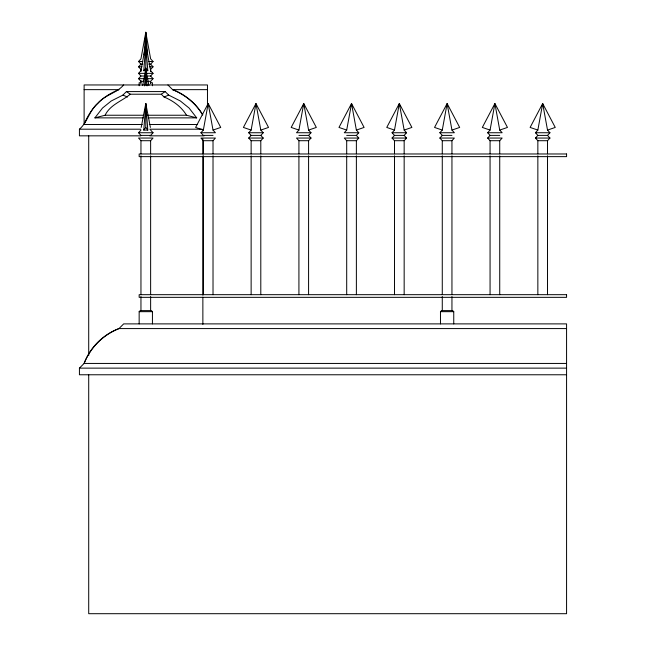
<?xml version="1.0" encoding="UTF-8"?>
<svg xmlns="http://www.w3.org/2000/svg" width="646" height="646" viewBox="0 0 646 646"><rect width="100%" height="100%" fill="white"/><g stroke="black" fill="none" stroke-linecap="round" stroke-linejoin="round"><path stroke-width="0.97" d="M144.09 54.918L145.794 32.3L150.631 58.851L153.045 61.499L150.631 64.156L148.742 64.156M143.792 76.01L140.957 76.01L138.543 73.353L140.957 70.705L145.794 44.154L147.797 70.705L143.792 70.705L145.794 44.154L150.631 70.705L153.045 73.353L150.631 76.01L147.797 76.01M144.534 85.886L145.794 69.17L148.919 85.417M141.191 127.432L145.794 103.538L147.797 130.088L143.792 130.088L145.794 103.538L150.389 127.432M203.345 130.088L208.182 103.538L220.738 127.432L213.019 130.088L208.182 103.538L195.617 127.432L203.345 130.088L200.93 132.737L203.345 135.394L213.019 135.394M251.132 130.088L255.969 103.538L268.526 127.432L260.798 130.088L255.969 103.538L243.405 127.432L251.132 130.088L248.71 132.737L251.132 135.394L260.798 135.394L263.221 132.737L260.798 130.088M298.92 130.088L303.749 103.538L316.314 127.432L308.586 130.088L303.749 103.538L291.193 127.432L298.92 130.088L296.498 132.737L311.009 132.737L308.586 130.088M346.7 130.088L351.537 103.538L364.102 127.432L356.374 130.088L351.537 103.538L338.98 127.432L346.7 130.088L344.286 132.737L358.788 132.737L356.374 130.088M394.488 130.088L399.325 103.538L411.89 127.432L404.162 130.088L399.325 103.538L386.76 127.432L394.488 130.088L392.074 132.737L394.488 135.394L404.162 135.394L406.576 132.737L404.162 130.088M442.276 130.088L447.113 103.538L459.677 127.432L451.95 130.088L447.113 103.538L434.548 127.432L442.276 130.088L439.861 132.737L442.276 135.394L451.95 135.394M490.064 130.088L494.901 103.538L507.457 127.432L499.729 130.088L494.901 103.538L482.336 127.432L490.064 130.088L487.649 132.737L490.064 135.394L499.729 135.394M537.852 130.088L542.68 103.538L555.245 127.432L547.517 130.088L542.68 103.538L530.124 127.432L537.852 130.088L535.429 132.737L537.852 135.394L547.517 135.394L549.94 132.737L547.517 130.088M147.425 53.933L145.794 32.3L140.957 58.851L138.543 61.499L140.957 64.156L142.847 64.156M142.669 85.417L145.794 69.17L147.054 85.886M140.788 135.838L79.426 135.838L79.426 129.2C87.686 122.183 89.334 110.426 97.788 103.32C104.894 94.857 116.651 93.218 123.669 84.957M143.275 117.871L94.897 117.871L102.512 108.044L111.274 100.962L122.918 95.091L126.422 91.587L165.166 91.587L168.671 95.091L180.307 100.962L189.076 108.044L196.691 117.871L148.314 117.871M94.897 117.871L105.08 115.238C110.24 104.612 121.957 101.164 130.29 94.219L161.29 94.219L165.166 91.587M143.792 70.705L145.794 68.048L145.794 32.3M143.792 130.088L145.794 127.432L145.794 103.538M140.957 71.488L140.957 69.469L138.543 66.813L140.957 64.156M143.792 81.323L140.957 81.323L138.543 78.667L140.957 76.01M150.631 64.156L153.045 66.813L150.631 69.469L150.631 71.488M150.631 76.01L153.045 78.667L150.631 81.323L147.797 81.323M150.631 130.088L153.045 132.737L150.631 135.394L140.957 135.394L138.543 132.737L140.957 130.088M150.631 153.788L150.631 140.707L153.045 138.05L138.543 138.05L140.957 140.707L140.957 153.788M213.019 153.788L213.019 140.707L215.433 138.05L200.93 138.05L203.345 140.707L203.345 153.788M251.132 153.788L251.132 140.707L248.71 138.05L251.132 135.394M260.798 153.788L260.798 140.707L263.221 138.05L260.798 135.394M298.92 135.394L308.586 135.394L311.009 132.737M308.586 153.788L308.586 140.707L311.009 138.05L308.586 135.394M346.7 135.394L356.374 135.394L358.788 132.737M356.374 153.788L356.374 140.707L358.788 138.05L356.374 135.394M394.488 153.788L394.488 140.707L392.074 138.05L394.488 135.394M404.162 153.788L404.162 140.707L406.576 138.05L404.162 135.394M442.276 153.772L442.276 140.707L439.861 138.05L442.276 135.394M451.95 153.772L451.95 140.707L454.364 138.05L439.861 138.05M490.064 153.788L490.064 140.707L487.649 138.05L490.064 135.394M499.729 153.788L499.729 140.707L502.152 138.05L487.649 138.05M537.852 153.788L537.852 140.707L535.429 138.05L537.852 135.394M547.517 153.788L547.517 140.707L549.94 138.05L547.517 135.394M566.574 374.769L79.426 374.769L79.426 368.131L84.117 363.44A59.876 59.876 0 0 1 118.977 328.58L123.669 323.888L566.574 323.888L566.574 613.7L88.712 613.7L88.712 374.769M139.156 323.888L139.156 311.671L140.214 310.613L151.366 310.613L152.432 311.671L152.432 323.888M440.475 323.888L440.475 311.671L441.533 310.613L452.685 310.613L453.75 311.671L453.75 323.888M161.29 94.219L164.092 97.021L168.671 95.091M138.543 61.499L142.79 61.499M148.798 61.499L153.045 61.499M138.543 66.813L141.942 66.813M149.646 66.813L153.045 66.813M138.543 73.353L144.793 73.353M146.795 73.353L153.045 73.353M138.543 78.667L144.793 78.667M146.795 78.667L153.045 78.667M141.054 82.745L139.156 82.745L139.156 85.765M150.534 82.745L152.432 82.745L152.432 85.765M84.117 89.649L118.977 89.649A59.876 59.876 0 0 0 84.117 124.508L84.117 84.957L207.471 84.957L207.471 106.283M207.471 89.649L172.611 89.649L167.92 84.957M105.08 115.238L143.283 115.238M147.304 115.238L186.508 115.238L196.691 117.871M84.117 124.508L142.281 124.508M149.299 124.508L197.442 124.508M79.426 129.2L140.763 129.2M149.815 129.2L202.109 129.2M138.543 132.737L153.045 132.737M200.93 132.737L215.433 132.737L213.019 130.088M248.71 132.737L263.221 132.737M392.074 132.737L406.576 132.737M439.861 132.737L454.364 132.737L451.95 130.088M487.649 132.737L502.152 132.737L499.729 130.088M535.429 132.737L549.94 132.737M149.815 135.838L204.12 135.838M248.71 138.05L263.221 138.05M311.009 138.05L296.498 138.05L298.92 140.707L298.92 153.788M358.788 138.05L344.286 138.05L346.7 140.707L346.7 153.788M392.074 138.05L406.576 138.05M535.429 138.05L549.94 138.05M140.957 140.707L150.631 140.707M203.345 140.707L213.019 140.707M251.132 140.707L260.798 140.707M298.92 140.707L308.586 140.707M346.7 140.707L356.374 140.707M394.488 140.707L404.162 140.707M442.276 140.707L451.95 140.707M490.064 140.707L499.729 140.707M537.852 140.707L547.517 140.707M139.156 311.671L152.432 311.671M440.475 311.671L453.75 311.671M566.574 328.58L118.977 328.58C103.142 334.83 90.367 347.596 84.117 363.44L566.574 363.44M79.426 368.131L566.574 368.131M122.918 95.091L127.488 97.021M164.092 97.021C173.152 100.76 181.413 106.751 186.508 115.238M126.422 91.587L130.29 94.219M145.794 68.048L147.797 70.705M145.794 127.432L147.797 130.088M202.634 114.931C195.899 103.352 184.909 94.736 172.611 89.649A59.876 59.876 0 0 1 202.787 114.835M547.517 155.799L547.517 294.681M537.852 155.799L537.852 294.681M499.729 155.799L499.729 294.681M490.064 155.799L490.064 294.681M451.95 155.783L451.95 294.528M451.95 296.538L451.95 310.613M442.276 155.783L442.276 294.528M442.276 296.538L442.276 310.613M404.162 155.799L404.162 294.681M394.488 155.799L394.488 294.681M356.374 155.799L356.374 294.681M346.7 155.799L346.7 294.681M308.586 155.799L308.586 294.681M298.92 155.799L298.92 294.681M260.798 155.799L260.798 294.681M251.132 155.799L251.132 294.681M213.019 155.799L213.019 294.681M203.345 155.799L203.345 294.681M202.868 138.858L202.868 153.982M202.868 156.001L202.868 295.125M202.868 297.144L202.868 324.365M150.631 81.574L150.631 83.592M150.631 155.783L150.631 294.681M150.631 296.538L150.631 310.613M145.794 69.17L145.794 85.102M140.957 80.564L140.957 83.592M140.957 155.783L140.957 294.681M140.957 296.538L140.957 310.613M88.712 135.838L88.712 355.615M566.574 153.974L139.156 153.974L139.156 156.631L566.574 156.631L566.574 153.974M566.574 294.681L139.156 294.681L139.156 297.338L566.574 297.338L566.574 294.681"/></g></svg>
